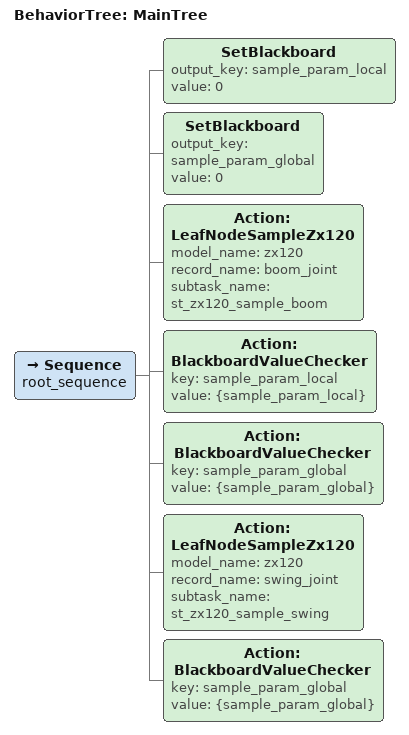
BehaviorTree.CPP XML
<?xml version="1.0"?>
<root main_tree_to_execute="MainTree">
    <BehaviorTree ID="MainTree">
        <Sequence name="root_sequence">
            <SetBlackboard output_key="sample_param_local" value="0"/>
            <SetBlackboard output_key="sample_param_global" value="0"/>
            <Action  model_name="zx120" ID="LeafNodeSampleZx120" record_name="boom_joint" subtask_name="st_zx120_sample_boom"/>
            <Action ID="BlackboardValueChecker" key="sample_param_local" value="{sample_param_local}"/>
            <Action ID="BlackboardValueChecker" key="sample_param_global" value="{sample_param_global}"/>
            <Action  model_name="zx120" ID="LeafNodeSampleZx120" record_name="swing_joint" subtask_name="st_zx120_sample_swing"/>
            <Action ID="BlackboardValueChecker" key="sample_param_global" value="{sample_param_global}"/>
        </Sequence>
    </BehaviorTree>
</root>
